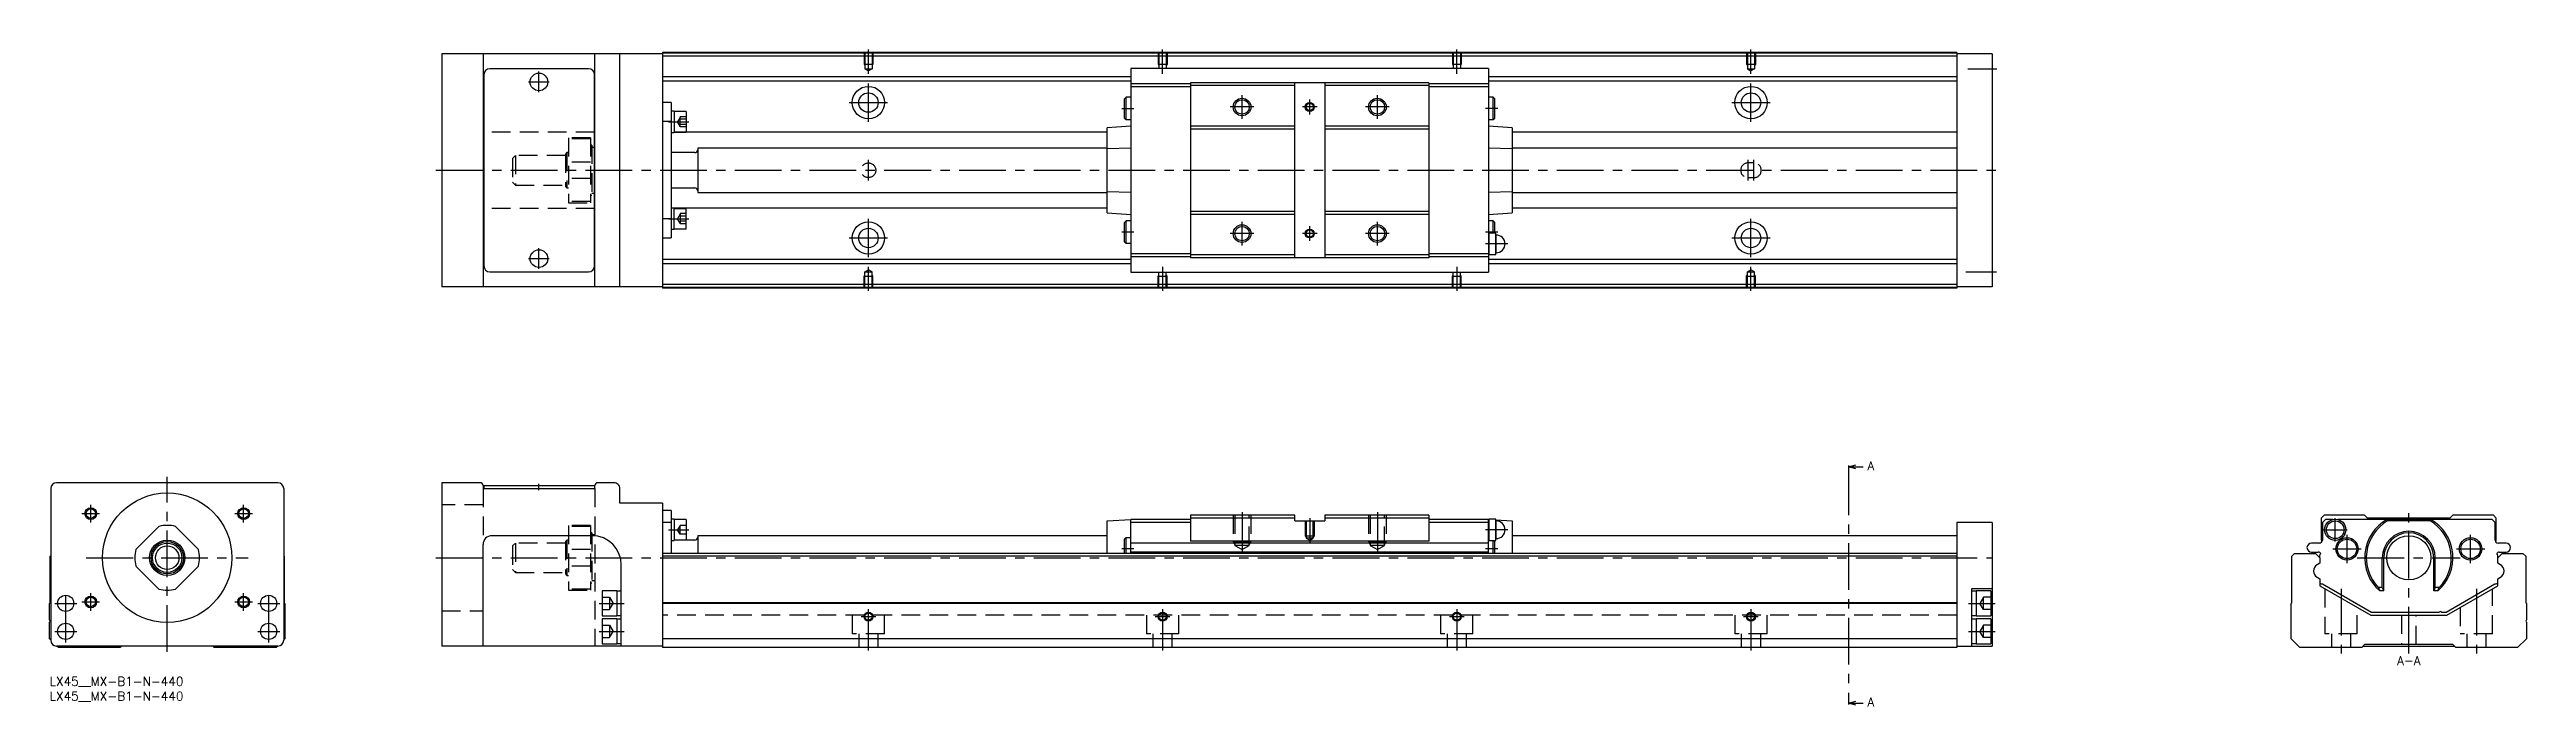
# Model space of a CAD drawing. Extents: x 0 to 842, y -10 to 213.
import ezdxf

# ---------------------------------------------------------------- set-up
doc = ezdxf.new("R2010")
doc.units = 0
doc.header["$LTSCALE"] = 0.5
doc.linetypes.add('CENTER', pattern=[50.8, 31.75, -6.35, 6.35, -6.35])
doc.linetypes.add('DASHED', pattern=[19.05, 12.7, -6.35])
for name, color, linetype in [('MSM_CENTER', 1, 'CENTER'), ('MSM_CONTINUOUS', 7, 'CONTINUOUS'), ('MSM_DASHED', 4, 'DASHED'), ('MSM_NARROW', 5, 'CONTINUOUS'), ('MSM_PART_NUMBER', 7, 'CONTINUOUS')]:
    doc.layers.add(name, color=color, linetype=linetype)
doc.styles.get("Standard").update_dxf_attribs({"font": 'txt.shx', "height": 3, "bigfont": 'bigfont.shx'})

# ---------------------------------------------------------------- blocks, each defined once
blk = doc.blocks.new('*U3')
at = {"layer": 'MSM_PART_NUMBER'}
blk.add_text('LX45__MX-B1-N-440', height=3, dxfattribs=at).set_placement((0, -3))
blk = doc.blocks.new('*U4')
at = {"layer": 'MSM_PART_NUMBER'}
blk.add_text('LX45__MX-B1-N-440', height=3, dxfattribs=at).set_placement((0, -8))

msp = doc.modelspace()

# ---------------------------------------------------------------- linework, layer by layer
at = {"layer": 'MSM_CENTER'}
for p, q in [((278.36, 204.91), (278.36, 213.12)), ((378.36, 204.91), (378.36, 213.12)), ((478.36, 204.91), (478.36, 213.12)), ((578.36, 204.91), (578.36, 213.12)), ((162.86, 202.12), (169.86, 202.12)), ((166.36, 198.62), (166.36, 205.62)), ((652.03, 206.62), (661.98, 206.62)), ((271.86, 195.12), (284.85, 195.12)), ((278.36, 188.62), (278.36, 201.62)), ((405.36, 189.62), (405.36, 197.62)), ((428.36, 191.12), (428.36, 196.12)), ((451.36, 189.62), (451.36, 197.62)), ((571.86, 195.12), (584.86, 195.12)), ((578.36, 188.62), (578.36, 201.62)), ((210.36, 188.58), (217.36, 188.58)), ((364.46, 193.12), (368.56, 193.12)), ((409.36, 193.62), (401.36, 193.62)), ((430.86, 193.62), (425.86, 193.62)), ((455.36, 193.62), (447.36, 193.62)), ((492.26, 193.12), (488.16, 193.12)), ((131.36, 172.12), (662.36, 172.12)), ((278.36, 168.62), (278.36, 175.62)), ((577.36, 168.62), (577.36, 175.62)), ((579.36, 168.62), (579.36, 175.62)), ((210.36, 155.67), (217.36, 155.67)), ((278.36, 142.62), (278.36, 155.62)), ((405.36, 146.62), (405.36, 154.62)), ((428.36, 148.12), (428.36, 153.12)), ((451.36, 146.62), (451.36, 154.62)), ((578.36, 142.62), (578.36, 155.62)), ((166.36, 138.62), (166.36, 145.62)), ((271.86, 149.12), (284.86, 149.12)), ((368.56, 151.12), (364.46, 151.12)), ((409.36, 150.62), (401.36, 150.62)), ((430.86, 150.62), (425.86, 150.62)), ((455.36, 150.62), (447.36, 150.62)), ((492.26, 151.12), (488.16, 151.12)), ((495.76, 147.12), (488.16, 147.12)), ((571.86, 149.12), (584.86, 149.12)), ((162.86, 142.12), (169.86, 142.12)), ((278.36, 131.12), (278.36, 139.33)), ((378.36, 139.33), (378.36, 131.12)), ((478.36, 139.33), (478.36, 131.12)), ((578.36, 131.12), (578.36, 139.33)), ((651.36, 137.62), (661.86, 137.62)), ((40, 8.5), (40, 68)), ((611.52, 70.87), (611.52, -8.37)), ((166.36, 63.5), (166.36, 65.6)), ((11.02, 55.5), (17.02, 55.5)), ((14.02, 52.5), (14.02, 58.5)), ((62.98, 55.5), (68.98, 55.5)), ((65.98, 52.5), (65.98, 58.5)), ((405.36, 56), (405.36, 42.3)), ((428.36, 54), (428.36, 45.5)), ((451.36, 56), (451.36, 42.3)), ((776.97, 46), (776.97, 54)), ((801.97, 8), (801.97, 56)), ((210.36, 50), (217.36, 50)), ((368.56, 43.5), (364.46, 43.5)), ((495.76, 50), (488.16, 50)), ((492.26, 43.5), (488.16, 43.5)), ((772.97, 50), (780.97, 50)), ((776.17, 43.5), (785.77, 43.5)), ((780.97, 38.7), (780.97, 48.3)), ((818.17, 43.5), (827.77, 43.5)), ((822.97, 38.7), (822.97, 48.3)), ((12.5, 40.5), (67.5, 40.5)), ((131.36, 40.5), (660.36, 40.5)), ((784.47, 40.5), (819.47, 40.5)), ((5.5, 11.75), (5.5, 28.75)), ((11.02, 25.5), (17.02, 25.5)), ((14.02, 22.5), (14.02, 28.5)), ((62.98, 25.5), (68.98, 25.5)), ((65.98, 22.5), (65.98, 28.5)), ((74.5, 11.75), (74.5, 28.75)), ((778.97, 29.97), (778.97, 8)), ((824.97, 29.97), (824.97, 8)), ((1.75, 25), (9.25, 25)), ((70.75, 25), (78.25, 25)), ((186.86, 25), (195.36, 25)), ((275.86, 20.5), (280.86, 20.5)), ((278.36, 9), (278.36, 23)), ((375.86, 20.5), (380.86, 20.5)), ((378.36, 23), (378.36, 9)), ((475.86, 20.5), (480.86, 20.5)), ((478.36, 23), (478.36, 9)), ((575.86, 20.5), (580.86, 20.5)), ((578.36, 23), (578.36, 9)), ((652.36, 25), (661.36, 25)), ((1.75, 15.5), (9.25, 15.5)), ((70.75, 15.5), (78.25, 15.5)), ((186.86, 15.5), (195.36, 15.5)), ((652.36, 15.5), (661.36, 15.5))]:
    msp.add_line(p, q, dxfattribs=at)
at = {"layer": 'MSM_CONTINUOUS'}
for p, q in [((133.36, 211.72), (133.36, 132.52)), ((208.36, 211.72), (133.36, 211.72)), ((147.36, 211.72), (147.36, 132.52)), ((185.36, 132.52), (185.36, 211.72)), ((193.86, 132.52), (193.86, 211.72)), ((648.36, 212.12), (208.36, 212.12)), ((208.36, 212.12), (208.36, 132.12)), ((648.36, 211.92), (208.36, 211.92)), ((648.36, 210.92), (208.36, 210.92)), ((648.36, 212.12), (648.36, 132.12)), ((660.36, 211.72), (648.36, 211.72)), ((660.36, 211.72), (660.36, 132.52)), ((147.66, 202.22), (147.36, 202.22)), ((147.66, 204.62), (147.66, 139.62)), ((183.26, 206.62), (149.66, 206.62)), ((185.26, 139.62), (185.26, 204.62)), ((185.36, 202.22), (185.26, 202.22)), ((367.56, 203.87), (208.36, 203.87)), ((367.56, 202.37), (208.36, 202.37)), ((367.56, 206.72), (367.56, 137.52)), ((489.16, 206.72), (367.56, 206.72)), ((489.16, 206.72), (489.16, 137.52)), ((648.36, 203.87), (489.16, 203.87)), ((648.36, 202.37), (489.16, 202.37)), ((147.66, 197.72), (147.36, 197.72)), ((185.36, 197.72), (185.26, 197.72)), ((211.36, 195.12), (208.36, 195.12)), ((211.36, 195.12), (211.36, 149.12)), ((365.96, 196.92), (365.46, 196.42)), ((365.46, 189.82), (365.46, 196.42)), ((365.96, 189.32), (365.96, 196.92)), ((367.56, 196.92), (365.96, 196.92)), ((387.86, 201.47), (367.56, 201.47)), ((387.86, 200.47), (367.56, 200.47)), ((468.86, 201.87), (387.86, 201.87)), ((387.86, 201.87), (387.86, 142.37)), ((423.26, 200.87), (387.86, 200.87)), ((423.26, 142.37), (423.26, 201.87)), ((433.46, 201.87), (433.46, 142.37)), ((468.86, 200.87), (433.46, 200.87)), ((468.86, 201.87), (468.86, 142.37)), ((489.16, 201.47), (468.86, 201.47)), ((489.16, 200.47), (468.86, 200.47)), ((490.76, 196.92), (489.16, 196.92)), ((491.26, 196.42), (490.76, 196.92)), ((490.76, 189.32), (490.76, 196.92)), ((491.26, 189.82), (491.26, 196.42)), ((211.36, 188.65), (208.36, 188.65)), ((212.36, 192.23), (211.36, 192.23)), ((212.36, 192.23), (212.36, 184.93)), ((216.36, 192.08), (212.36, 192.08)), ((216.36, 192.08), (216.36, 185.08)), ((367.56, 187.12), (359.56, 186.57)), ((359.56, 157.68), (359.56, 186.57)), ((365.46, 189.82), (365.96, 189.32)), ((365.96, 189.32), (367.56, 189.32)), ((423.26, 187.12), (387.86, 187.12)), ((423.26, 186.12), (387.86, 186.12)), ((468.86, 187.12), (433.46, 187.12)), ((468.86, 186.12), (433.46, 186.12)), ((489.16, 189.32), (490.76, 189.32)), ((497.16, 186.57), (489.16, 187.12)), ((490.76, 189.32), (491.26, 189.82)), ((497.16, 186.57), (497.16, 157.68)), ((147.66, 185.12), (147.36, 185.12)), ((185.36, 185.12), (185.26, 185.12)), ((185.36, 179.87), (185.26, 179.87)), ((211.36, 184.93), (212.36, 184.93)), ((219.36, 178.12), (211.36, 178.12)), ((212.36, 185.08), (216.36, 185.08)), ((359.56, 185.05), (212.36, 185.05)), ((220.36, 179.62), (220.36, 164.62)), ((359.56, 179.62), (220.36, 179.62)), ((367.56, 179.61), (359.56, 179.36)), ((497.16, 179.36), (489.16, 179.61)), ((648.36, 185.05), (497.16, 185.05)), ((648.36, 179.62), (497.16, 179.62)), ((185.26, 164.37), (185.36, 164.37)), ((211.36, 166.12), (219.36, 166.12)), ((220.36, 164.62), (359.56, 164.62)), ((359.56, 164.89), (367.56, 164.64)), ((489.16, 164.64), (497.16, 164.89)), ((497.16, 164.62), (648.36, 164.62)), ((147.66, 159.12), (147.36, 159.12)), ((185.36, 159.12), (185.26, 159.12)), ((211.36, 155.6), (208.36, 155.6)), ((211.36, 159.32), (212.36, 159.32)), ((212.36, 152.02), (211.36, 152.02)), ((212.36, 152.02), (212.36, 159.32)), ((359.56, 159.2), (212.36, 159.2)), ((212.36, 159.17), (216.36, 159.17)), ((216.36, 152.17), (212.36, 152.17)), ((216.36, 152.17), (216.36, 159.17)), ((359.56, 157.68), (367.56, 157.12)), ((365.96, 154.92), (365.46, 154.42)), ((365.46, 147.82), (365.46, 154.42)), ((365.96, 147.32), (365.96, 154.92)), ((367.56, 154.92), (365.96, 154.92)), ((423.26, 158.12), (387.86, 158.12)), ((423.26, 157.12), (387.86, 157.12)), ((468.86, 158.12), (433.46, 158.12)), ((468.86, 157.12), (433.46, 157.12)), ((489.16, 157.12), (497.16, 157.68)), ((490.76, 154.92), (489.16, 154.92)), ((491.26, 154.42), (490.76, 154.92)), ((490.76, 150.72), (490.76, 154.92)), ((491.26, 150.72), (491.26, 154.42)), ((648.36, 159.2), (497.16, 159.2)), ((147.66, 146.52), (147.36, 146.52)), ((185.36, 146.52), (185.26, 146.52)), ((208.36, 149.12), (211.36, 149.12)), ((365.46, 147.82), (365.96, 147.32)), ((365.96, 147.32), (367.56, 147.32)), ((387.86, 143.77), (367.56, 143.77)), ((423.26, 143.37), (387.86, 143.37)), ((468.86, 143.37), (433.46, 143.37)), ((489.16, 143.77), (468.86, 143.77)), ((489.32, 150.72), (489.16, 150.12)), ((489.16, 144.12), (489.32, 143.52)), ((489.32, 143.52), (489.32, 150.72)), ((491.6, 150.72), (489.32, 150.72)), ((489.32, 143.52), (491.6, 143.52)), ((491.6, 143.52), (491.6, 150.72)), ((491.76, 150.12), (491.6, 150.72)), ((491.6, 143.52), (491.76, 144.12)), ((491.76, 144.12), (491.76, 150.12)), ((147.36, 142.02), (147.66, 142.02)), ((149.66, 137.62), (183.26, 137.62)), ((185.26, 142.02), (185.36, 142.02)), ((367.56, 141.87), (208.36, 141.87)), ((367.56, 140.37), (208.36, 140.37)), ((387.86, 142.77), (367.56, 142.77)), ((367.56, 137.52), (489.16, 137.52)), ((468.86, 142.37), (387.86, 142.37)), ((489.16, 142.77), (468.86, 142.77)), ((648.36, 141.87), (489.16, 141.87)), ((648.36, 140.37), (489.16, 140.37)), ((208.36, 132.52), (133.36, 132.52)), ((648.36, 133.32), (208.36, 133.32)), ((648.36, 132.32), (208.36, 132.32)), ((648.36, 132.12), (208.36, 132.12)), ((660.36, 132.52), (648.36, 132.52)), ((611.52, 71.37), (614.02, 72.04)), ((611.52, 71.87), (611.52, 70.87)), ((611.52, 71.37), (616.52, 71.37)), ((614.02, 70.7), (611.52, 71.37)), ((0.4, 64), (0.4, 12.5)), ((77.6, 66), (2.4, 66)), ((79.6, 64), (79.6, 12.5)), ((133.36, 66), (133.36, 10.5)), ((146.36, 66), (133.36, 66)), ((147.36, 65), (147.36, 64)), ((147.36, 64), (185.36, 64)), ((147.66, 65), (147.66, 64)), ((147.66, 65), (185.26, 65)), ((163.36, 65.1), (169.36, 65.1)), ((163.36, 65.1), (163.36, 65)), ((169.36, 65), (169.36, 65.1)), ((185.26, 65), (185.26, 64)), ((185.36, 64), (185.36, 65)), ((191.86, 66), (186.36, 66)), ((193.86, 59), (193.86, 64)), ((208.36, 59), (193.86, 59)), ((208.36, 59), (208.36, 10)), ((29.36, 43.3), (37.2, 51.14)), ((42.8, 51.14), (50.64, 43.3)), ((211.36, 56.5), (208.36, 56.5)), ((211.36, 52.5), (208.36, 52.5)), ((211.36, 56.5), (211.36, 42)), ((212.36, 53.65), (211.36, 53.65)), ((212.36, 53.65), (212.36, 46.35)), ((216.36, 53.5), (212.36, 53.5)), ((216.36, 53.5), (216.36, 46.5)), ((359.56, 53), (367.56, 53.5)), ((359.56, 42), (359.56, 53)), ((387.86, 53.5), (367.56, 53.5)), ((367.56, 42), (367.56, 53.5)), ((387.86, 52.5), (367.56, 52.5)), ((423.26, 55), (387.86, 55)), ((387.86, 55), (387.86, 46.15)), ((423.26, 54), (387.86, 54)), ((423.26, 53), (423.26, 55)), ((423.26, 53), (433.46, 53)), ((433.46, 55), (433.46, 53)), ((468.86, 55), (433.46, 55)), ((468.86, 54), (433.46, 54)), ((468.86, 55), (468.86, 46.15)), ((489.16, 53.5), (468.86, 53.5)), ((489.16, 52.5), (468.86, 52.5)), ((489.32, 53.6), (489.16, 53)), ((489.16, 53.5), (489.29, 53.49)), ((489.16, 42), (489.16, 53.5)), ((489.32, 46.4), (489.32, 53.6)), ((491.6, 53.6), (489.32, 53.6)), ((491.76, 53), (491.6, 53.6)), ((491.6, 46.4), (491.6, 53.6)), ((491.67, 53.34), (497.16, 53)), ((491.76, 47), (491.76, 53)), ((497.16, 53), (497.16, 42)), ((660.36, 52.5), (648.36, 52.5)), ((648.36, 52.5), (648.36, 10)), ((660.36, 52.5), (660.36, 10.5)), ((773.22, 55), (772.22, 54)), ((772.22, 54), (772.22, 46.62)), ((773.62, 53.5), (772.62, 52.5)), ((772.62, 52.5), (772.62, 46.5)), ((786.97, 55), (773.22, 55)), ((776.13, 53.5), (773.62, 53.5)), ((830.32, 53.5), (777.81, 53.5)), ((787.97, 54), (786.97, 55)), ((815.97, 54), (787.97, 54)), ((794.49, 53.5), (794.74, 53)), ((809.2, 53), (794.74, 53)), ((809.2, 53), (809.45, 53.5)), ((816.97, 55), (815.97, 54)), ((830.72, 55), (816.97, 55)), ((831.32, 52.5), (830.32, 53.5)), ((831.72, 54), (830.72, 55)), ((831.32, 46.5), (831.32, 52.5)), ((831.72, 46.62), (831.72, 54)), ((147.36, 10.5), (147.36, 45)), ((184.36, 48), (150.36, 48)), ((211.36, 46.35), (212.36, 46.35)), ((219.36, 46.5), (212.36, 46.5)), ((220.36, 48), (220.36, 42)), ((359.56, 48), (220.36, 48)), ((365.96, 47.3), (365.46, 46.8)), ((365.46, 42), (365.46, 46.8)), ((365.96, 42), (365.96, 47.3)), ((367.56, 47.3), (365.96, 47.3)), ((489.16, 45.5), (367.56, 45.5)), ((489.16, 42.4), (367.56, 42.4)), ((468.86, 46.15), (387.86, 46.15)), ((489.16, 47), (489.32, 46.4)), ((489.32, 46.4), (491.6, 46.4)), ((490.76, 42), (490.76, 46.4)), ((491.26, 42), (491.26, 46.4)), ((491.6, 46.4), (491.76, 47)), ((648.36, 48), (497.16, 48)), ((771.62, 45.5), (768.92, 45.5)), ((768.92, 42.4), (771.22, 42.4)), ((835.02, 45.5), (832.32, 45.5)), ((832.72, 42.4), (835.02, 42.4)), ((0.2, 41), (0.4, 41.2)), ((0.2, 25.2), (0.2, 41)), ((37.2, 29.86), (29.36, 37.7)), ((50.64, 37.7), (42.8, 29.86)), ((79.6, 41.2), (79.8, 41)), ((79.8, 41), (79.8, 25.2)), ((194.36, 10.5), (194.36, 38)), ((648.36, 42), (208.36, 42)), ((648.36, 41), (208.36, 41)), ((762.17, 41), (763.17, 42)), ((762.17, 25.2), (762.17, 41)), ((763.17, 42), (770.22, 42)), ((770.22, 42), (771.72, 40.5)), ((771.72, 38.61), (770.83, 38.1)), ((770.83, 33.9), (771.72, 33.39)), ((771.67, 41.2), (771.67, 40.55)), ((771.72, 40.5), (771.72, 38.61)), ((792.97, 30.44), (792.97, 40.5)), ((793.47, 29.22), (793.47, 40.5)), ((810.47, 29.22), (810.47, 40.5)), ((810.97, 30.44), (810.97, 40.5)), ((832.22, 40.5), (833.72, 42)), ((832.22, 38.61), (832.22, 40.5)), ((833.12, 38.1), (832.22, 38.61)), ((832.22, 33.39), (833.12, 33.9)), ((832.27, 40.55), (832.27, 41.2)), ((833.72, 42), (840.77, 42)), ((840.77, 42), (841.77, 41)), ((841.77, 41), (841.77, 25.2)), ((192.86, 29.25), (187.86, 29.25)), ((187.86, 29.25), (187.86, 20.75)), ((192.86, 29.25), (192.86, 20.75)), ((194.36, 29.15), (192.86, 29.15)), ((660.36, 30), (653.36, 30)), ((653.36, 30), (653.36, 10.5)), ((654.86, 29.15), (653.36, 29.15)), ((659.86, 29.25), (654.86, 29.25)), ((654.86, 29.25), (654.86, 20.75)), ((659.86, 29.25), (659.86, 20.75)), ((771.72, 33.39), (771.72, 31)), ((771.72, 31), (789.04, 21)), ((772.47, 31.61), (772.67, 31.61)), ((772.67, 31.61), (789.31, 22)), ((792.97, 30.44), (791.61, 30.44)), ((793.47, 29.22), (792.08, 29.22)), ((793.47, 29.22), (792.97, 30.44)), ((810.97, 30.44), (810.47, 29.22)), ((811.86, 29.22), (810.47, 29.22)), ((812.33, 30.44), (810.97, 30.44)), ((814.63, 22), (831.27, 31.61)), ((814.9, 21), (832.22, 31)), ((831.27, 31.61), (831.47, 31.61)), ((832.22, 31), (832.22, 33.39)), ((0, 25), (0.2, 25.2)), ((0, 19.4), (0, 25)), ((0, 13), (0, 18.6)), ((79.8, 25.2), (80, 25)), ((80, 25), (80, 13)), ((187.86, 20.75), (192.86, 20.75)), ((192.86, 19.75), (187.86, 19.75)), ((187.86, 19.75), (187.86, 11.25)), ((192.86, 20.85), (194.36, 20.85)), ((192.86, 19.75), (192.86, 11.25)), ((194.36, 19.65), (192.86, 19.65)), ((648.36, 25.2), (208.36, 25.2)), ((648.36, 25), (208.36, 25)), ((653.36, 20.85), (654.86, 20.85)), ((654.86, 19.65), (653.36, 19.65)), ((654.86, 20.75), (659.86, 20.75)), ((659.86, 19.75), (654.86, 19.75)), ((654.86, 19.75), (654.86, 11.25)), ((659.86, 19.75), (659.86, 11.25)), ((761.97, 25), (762.17, 25.2)), ((761.97, 13), (761.97, 25)), ((789.04, 21), (814.9, 21)), ((789.31, 22), (812.32, 22)), ((813.12, 22), (814.63, 22)), ((841.77, 25.2), (841.97, 25)), ((841.97, 25), (841.97, 19.4)), ((841.97, 18.6), (841.97, 13)), ((0.4, 12.6), (0, 13)), ((77.6, 10.5), (2.4, 10.5)), ((3, 10), (2.5, 10.5)), ((24, 10), (3, 10)), ((24.5, 10.5), (24, 10)), ((56, 10), (55.5, 10.5)), ((77, 10), (56, 10)), ((77.5, 10.5), (77, 10)), ((80, 13), (79.6, 12.6)), ((208.36, 10.5), (133.36, 10.5)), ((187.86, 11.25), (192.86, 11.25)), ((192.86, 11.35), (194.36, 11.35)), ((648.36, 13), (208.36, 13)), ((648.36, 10), (208.36, 10)), ((648.36, 10.5), (660.36, 10.5)), ((653.36, 11.35), (654.86, 11.35)), ((654.86, 11.25), (659.86, 11.25)), ((764.97, 10), (761.97, 13)), ((785.97, 10), (764.97, 10)), ((786.97, 11), (785.97, 10)), ((786.47, 10.5), (817.47, 10.5)), ((816.97, 11), (786.97, 11)), ((817.97, 10), (816.97, 11)), ((838.97, 10), (817.97, 10)), ((841.97, 13), (838.97, 10)), ((611.52, -8.87), (614.02, -8.2)), ((611.52, -8.37), (611.52, -9.37)), ((611.52, -8.87), (616.52, -8.87)), ((614.02, -9.54), (611.52, -8.87))]:
    msp.add_line(p, q, dxfattribs=at)
for centre, radius in [((166.36, 202.12), 3), ((278.36, 195.12), 5.5), ((278.36, 195.12), 3.3), ((405.36, 193.62), 2.46), ((428.36, 193.62), 1.23), ((451.36, 193.62), 2.46), ((578.36, 195.12), 5.5), ((578.36, 195.12), 3.3), ((278.36, 149.12), 5.5), ((278.36, 149.12), 3.3), ((405.36, 150.62), 2.46), ((428.36, 150.62), 1.23), ((451.36, 150.62), 2.46), ((578.36, 149.12), 5.5), ((578.36, 149.12), 3.3), ((166.36, 142.12), 3), ((40, 40.5), 22), ((14.02, 55.5), 1.62), ((65.98, 55.5), 1.62), ((776.97, 50), 3.6), ((776.97, 50), 3), ((40, 40.5), 6), ((40, 40.5), 5.5), ((40, 40.5), 5), ((40, 40.5), 4), ((780.97, 43.5), 3.8), ((780.97, 43.5), 3.3), ((801.97, 40.5), 7.5), ((822.97, 43.5), 3.8), ((822.97, 43.5), 3.3), ((5.5, 25), 2.75), ((14.02, 25.5), 1.62), ((65.98, 25.5), 1.62), ((74.5, 25), 2.75), ((5.5, 15.5), 2.75), ((74.5, 15.5), 2.75), ((278.36, 20.5), 1.23), ((378.36, 20.5), 1.23), ((478.36, 20.5), 1.23), ((578.36, 20.5), 1.23)]:
    msp.add_circle(centre, radius, dxfattribs=at)
for centre, radius, start, end in [((149.66, 204.62), 2, 90, 180), ((183.26, 204.62), 2, 0, 90), ((219.36, 179.12), 1, 270, 0), ((219.36, 165.12), 1, 0, 90), ((491.76, 147.12), 3, 270, 90), ((149.66, 139.62), 2, 180, 270), ((183.26, 139.62), 2, 270, 0), ((2.4, 64), 2, 90, 180), ((77.6, 64), 2, 0, 90), ((146.36, 65), 1, 360, 90), ((186.37, 64.99), 1.01, 90.69584, 179.30416), ((191.86, 64), 2, 359.99784, 90.00216), ((40, 40.5), 11, 75.27264, 104.72736), ((491.76, 50), 3, 270, 90), ((801.97, 40.5), 15, 119.92643, 228.76392), ((801.97, 40.5), 14.44, 120.05097, 224.15139), ((801.97, 40.5), 14.44, 315.84861, 59.94903), ((801.97, 40.5), 15, 311.23608, 60.07357), ((40, 40.5), 11, 165.27264, 194.72736), ((40, 40.5), 11, 345.27264, 14.72736), ((150.36, 45), 3, 90, 180), ((184.36, 38), 10, 0, 90), ((219.36, 47.5), 1, 270, 0), ((768.92, 43.95), 1.55, 90, 270), ((771.22, 41.4), 1, 30.09191, 90), ((771.62, 46.5), 1, 270, 0), ((772.72, 46.62), 0.5, 180, 251.07258), ((801.97, 40.5), 9, 0, 180), ((801.97, 40.5), 8.5, 0, 180), ((832.32, 46.5), 1, 180, 270), ((831.22, 46.62), 0.5, 289.00551, 0), ((832.72, 41.4), 1, 90, 149.90809), ((835.02, 43.95), 1.55, 270, 90), ((772.13, 35.85), 2.6, 120.00003, 176.58933), ((772.13, 36.15), 2.6, 183.41067, 239.99996), ((772.47, 41.2), 0.8, 118.74892, 180), ((831.47, 41.2), 0.8, 0, 61.25108), ((831.82, 35.85), 2.6, 3.41067, 59.99996), ((831.82, 36.15), 2.6, 300.00004, 356.58933), ((40, 40.5), 11, 255.27264, 284.72736), ((772.47, 32.41), 0.8, 200.37237, 270), ((831.47, 45.2), 42.5, 200.31634, 202.08228), ((772.49, 45.19), 42.48, 337.91729, 339.6841), ((831.47, 32.41), 0.8, 270, 339.63587), ((-0.3, 19), 0.5, 306.8699, 53.1301), ((812.72, 21.7), 0.5, 36.8699, 143.1301), ((842.27, 19), 0.5, 126.8699, 233.1301), ((2.4, 12.5), 2, 180, 270), ((77.6, 12.5), 2, 270, 0)]:
    msp.add_arc(centre, radius, start, end, dxfattribs=at)
at = {"layer": 'MSM_DASHED'}
for p, q in [((276.86, 212.12), (276.86, 208.12)), ((277.13, 212.12), (277.13, 206.62)), ((279.59, 212.12), (279.59, 206.62)), ((279.86, 212.12), (279.86, 208.12)), ((376.86, 212.12), (376.86, 208.12)), ((377.13, 212.12), (377.13, 206.72)), ((379.59, 212.12), (379.59, 206.72)), ((379.86, 212.12), (379.86, 208.12)), ((476.86, 212.12), (476.86, 208.12)), ((477.13, 212.12), (477.13, 206.72)), ((479.59, 212.12), (479.59, 206.72)), ((479.86, 212.12), (479.86, 208.12)), ((576.86, 212.12), (576.86, 208.12)), ((577.13, 212.12), (577.13, 206.62)), ((579.59, 212.12), (579.59, 206.62)), ((579.86, 212.12), (579.86, 208.12)), ((276.86, 208.12), (277.13, 207.66)), ((276.86, 208.12), (279.86, 208.12)), ((277.13, 206.62), (278.36, 205.91)), ((277.13, 206.62), (279.59, 206.62)), ((279.59, 206.62), (278.36, 205.91)), ((279.86, 208.12), (279.59, 207.66)), ((376.86, 208.12), (379.86, 208.12)), ((376.86, 208.12), (377.13, 207.66)), ((379.86, 208.12), (379.59, 207.66)), ((476.86, 208.12), (479.86, 208.12)), ((476.86, 208.12), (477.13, 207.66)), ((479.86, 208.12), (479.59, 207.66)), ((576.86, 208.12), (579.86, 208.12)), ((576.86, 208.12), (577.13, 207.66)), ((577.13, 206.62), (579.59, 206.62)), ((577.13, 206.62), (578.36, 205.91)), ((579.59, 206.62), (578.36, 205.91)), ((579.86, 208.12), (579.59, 207.66)), ((214.36, 190.08), (213.49, 188.58)), ((214.36, 187.08), (213.49, 188.58)), ((214.36, 186.85), (214.36, 190.31)), ((216.36, 190.31), (214.36, 190.31)), ((216.36, 189.45), (214.36, 189.45)), ((216.36, 187.71), (214.36, 187.71)), ((216.36, 186.85), (214.36, 186.85)), ((185.26, 185.12), (147.66, 185.12)), ((158.36, 177.12), (157.36, 176.12)), ((158.36, 177.12), (158.36, 167.12)), ((175.36, 177.12), (158.36, 177.12)), ((175.86, 178.12), (175.36, 177.62)), ((175.36, 177.62), (175.36, 166.62)), ((175.86, 178.12), (175.86, 166.12)), ((176.36, 178.12), (175.86, 178.12)), ((183.86, 183.12), (176.36, 183.12)), ((176.36, 183.12), (176.36, 161.12)), ((183.86, 182.76), (176.36, 182.76)), ((183.86, 183.12), (183.86, 161.12)), ((184.36, 180.62), (183.86, 180.62)), ((184.36, 180.62), (184.36, 163.62)), ((185.26, 179.87), (184.36, 179.87)), ((157.36, 176.12), (157.36, 168.12)), ((183.86, 174.92), (176.36, 174.92)), ((183.86, 169.33), (176.36, 169.33)), ((579.36, 174.62), (577.36, 174.62)), ((577.36, 169.62), (579.36, 169.62)), ((157.36, 168.12), (158.36, 167.12)), ((158.36, 167.12), (175.36, 167.12)), ((175.36, 166.62), (175.86, 166.12)), ((175.86, 166.12), (176.36, 166.12)), ((183.86, 161.49), (176.36, 161.49)), ((176.36, 161.12), (183.86, 161.12)), ((183.86, 163.62), (184.36, 163.62)), ((184.36, 164.37), (185.26, 164.37)), ((185.26, 159.12), (147.66, 159.12)), ((214.36, 157.17), (213.49, 155.67)), ((214.36, 154.17), (213.49, 155.67)), ((214.36, 157.4), (214.36, 153.94)), ((216.36, 157.4), (214.36, 157.4)), ((216.36, 156.54), (214.36, 156.54)), ((216.36, 154.8), (214.36, 154.8)), ((216.36, 153.94), (214.36, 153.94)), ((276.86, 136.12), (277.13, 136.59)), ((276.86, 132.12), (276.86, 136.12)), ((276.86, 136.12), (279.86, 136.12)), ((277.13, 137.62), (278.36, 138.33)), ((277.13, 132.12), (277.13, 137.62)), ((277.13, 137.62), (279.59, 137.62)), ((279.59, 137.62), (278.36, 138.33)), ((279.59, 132.12), (279.59, 137.62)), ((279.86, 136.12), (279.59, 136.59)), ((279.86, 132.12), (279.86, 136.12)), ((376.86, 136.12), (377.13, 136.59)), ((376.86, 136.12), (379.86, 136.12)), ((376.86, 132.12), (376.86, 136.12)), ((377.13, 132.12), (377.13, 137.52)), ((379.59, 132.12), (379.59, 137.52)), ((379.86, 136.12), (379.59, 136.59)), ((379.86, 132.12), (379.86, 136.12)), ((476.86, 136.12), (477.13, 136.59)), ((476.86, 136.12), (479.86, 136.12)), ((476.86, 132.12), (476.86, 136.12)), ((477.13, 132.12), (477.13, 137.52)), ((479.59, 132.12), (479.59, 137.52)), ((479.86, 136.12), (479.59, 136.59)), ((479.86, 132.12), (479.86, 136.12)), ((576.86, 136.12), (577.13, 136.59)), ((576.86, 136.12), (579.86, 136.12)), ((576.86, 132.12), (576.86, 136.12)), ((577.13, 137.62), (578.36, 138.33)), ((577.13, 137.62), (579.59, 137.62)), ((577.13, 132.12), (577.13, 137.62)), ((579.59, 137.62), (578.36, 138.33)), ((579.59, 132.12), (579.59, 137.62)), ((579.86, 136.12), (579.59, 136.59)), ((579.86, 132.12), (579.86, 136.12)), ((147.36, 64), (147.36, 45)), ((185.36, 64), (185.36, 10.5)), ((147.36, 58.5), (133.36, 58.5)), ((176.36, 51.5), (176.36, 29.5)), ((183.86, 51.5), (176.36, 51.5)), ((183.86, 51.14), (176.36, 51.14)), ((183.86, 51.5), (183.86, 29.5)), ((214.36, 51.5), (213.49, 50)), ((214.36, 48.5), (214.36, 51.5)), ((216.36, 51.5), (214.36, 51.5)), ((402.36, 55), (402.36, 46)), ((402.9, 55), (402.9, 44.72)), ((407.82, 44.72), (407.82, 55)), ((408.36, 55), (408.36, 46)), ((426.86, 53), (426.86, 48)), ((427.13, 53), (427.13, 47.21)), ((429.59, 47.21), (429.59, 53)), ((429.86, 53), (429.86, 48)), ((448.36, 55), (448.36, 46)), ((448.9, 55), (448.9, 44.72)), ((453.82, 44.72), (453.82, 55)), ((454.36, 55), (454.36, 46)), ((158.36, 45.5), (157.36, 44.5)), ((157.36, 44.5), (157.36, 36.5)), ((158.36, 45.5), (158.36, 35.5)), ((175.36, 45.5), (158.36, 45.5)), ((175.86, 46.5), (175.36, 46)), ((175.36, 46), (175.36, 35)), ((175.86, 46.5), (175.86, 34.5)), ((176.36, 46.5), (175.86, 46.5)), ((183.86, 43.3), (176.36, 43.3)), ((184.36, 49), (183.86, 49)), ((184.36, 49), (184.36, 32)), ((185.36, 48.25), (184.36, 48.25)), ((214.36, 48.5), (213.49, 50)), ((214.36, 50), (216.36, 50)), ((216.36, 48.5), (214.36, 48.5)), ((402.36, 46), (408.36, 46)), ((402.36, 46), (402.9, 45.06)), ((402.9, 44.72), (405.36, 43.3)), ((407.82, 44.72), (402.9, 44.72)), ((405.36, 43.3), (407.82, 44.72)), ((408.36, 46), (407.82, 45.06)), ((426.86, 48), (429.86, 48)), ((426.86, 48), (427.13, 47.53)), ((427.13, 47.21), (428.36, 46.5)), ((429.59, 47.21), (427.13, 47.21)), ((428.36, 46.5), (429.59, 47.21)), ((429.86, 48), (429.59, 47.53)), ((448.36, 46), (454.36, 46)), ((448.36, 46), (448.9, 45.06)), ((448.9, 44.72), (451.36, 43.3)), ((453.82, 44.72), (448.9, 44.72)), ((451.36, 43.3), (453.82, 44.72)), ((454.36, 46), (453.82, 45.06)), ((157.36, 36.5), (158.36, 35.5)), ((158.36, 35.5), (175.36, 35.5)), ((175.36, 35), (175.86, 34.5)), ((175.86, 34.5), (176.36, 34.5)), ((183.86, 37.7), (176.36, 37.7)), ((183.86, 29.86), (176.36, 29.86)), ((176.36, 29.5), (183.86, 29.5)), ((183.86, 32), (184.36, 32)), ((184.36, 32.75), (185.36, 32.75)), ((187.86, 27.12), (190.36, 27.12)), ((190.36, 27.12), (190.36, 22.87)), ((190.36, 27.12), (191.59, 25)), ((657.36, 27.12), (656.13, 25)), ((659.86, 27.12), (657.36, 27.12)), ((657.36, 22.87), (657.36, 27.12)), ((773.47, 29.99), (773.47, 14.7)), ((830.47, 14.7), (830.47, 29.99)), ((133.36, 22.5), (147.36, 22.5)), ((187.86, 25), (190.36, 25)), ((187.86, 22.87), (190.36, 22.87)), ((187.86, 17.62), (190.36, 17.62)), ((190.36, 22.87), (191.59, 25)), ((190.36, 17.62), (191.59, 15.5)), ((190.36, 17.62), (190.36, 13.37)), ((648.36, 25.2), (208.36, 25.2)), ((648.36, 25), (208.36, 25)), ((648.36, 21), (208.36, 21)), ((272.86, 21), (272.86, 14.7)), ((283.86, 14.7), (283.86, 21)), ((372.86, 21), (372.86, 14.7)), ((383.86, 14.7), (383.86, 21)), ((472.86, 21), (472.86, 14.7)), ((483.86, 14.7), (483.86, 21)), ((572.86, 21), (572.86, 14.7)), ((583.86, 14.7), (583.86, 21)), ((657.36, 22.87), (656.13, 25)), ((657.36, 17.62), (656.13, 15.5)), ((657.36, 25), (659.86, 25)), ((659.86, 22.87), (657.36, 22.87)), ((657.36, 13.37), (657.36, 17.62)), ((659.86, 17.62), (657.36, 17.62)), ((784.47, 14.7), (784.47, 23.64)), ((799.47, 21), (799.47, 11)), ((804.47, 11), (804.47, 21)), ((819.47, 23.64), (819.47, 14.7)), ((187.86, 15.5), (190.36, 15.5)), ((187.86, 13.37), (190.36, 13.37)), ((190.36, 13.37), (191.59, 15.5)), ((283.86, 14.7), (272.86, 14.7)), ((275.06, 14.7), (275.06, 10)), ((281.66, 10), (281.66, 14.7)), ((383.86, 14.7), (372.86, 14.7)), ((375.06, 14.7), (375.06, 10)), ((381.66, 10), (381.66, 14.7)), ((483.86, 14.7), (472.86, 14.7)), ((475.06, 14.7), (475.06, 10)), ((481.66, 10), (481.66, 14.7)), ((583.86, 14.7), (572.86, 14.7)), ((575.06, 14.7), (575.06, 10)), ((581.66, 10), (581.66, 14.7)), ((657.36, 13.37), (656.13, 15.5)), ((657.36, 15.5), (659.86, 15.5)), ((659.86, 13.37), (657.36, 13.37)), ((784.47, 14.7), (773.47, 14.7)), ((775.67, 14.7), (775.67, 10)), ((782.27, 10), (782.27, 14.7)), ((830.47, 14.7), (819.47, 14.7)), ((821.67, 14.7), (821.67, 10)), ((828.27, 10), (828.27, 14.7))]:
    msp.add_line(p, q, dxfattribs=at)
msp.add_circle((278.36, 172.12), 2.5, dxfattribs=at)
for centre, start, end in [((577.36, 172.12), 90, 270), ((579.36, 172.12), 270, 90)]:
    msp.add_arc(centre, 2.5, start, end, dxfattribs=at)
at = {"layer": 'MSM_NARROW'}
for centre, radius in [((405.36, 193.62), 3), ((428.36, 193.62), 1.5), ((451.36, 193.62), 3), ((405.36, 150.62), 3), ((428.36, 150.62), 1.5), ((451.36, 150.62), 3), ((14.02, 55.5), 2), ((65.98, 55.5), 2), ((14.02, 25.5), 2), ((65.98, 25.5), 2), ((278.36, 20.5), 1.5), ((378.36, 20.5), 1.5), ((478.36, 20.5), 1.5), ((578.36, 20.5), 1.5)]:
    msp.add_circle(centre, radius, dxfattribs=at)

# ---------------------------------------------------------------- block references
at = {"layer": 'MSM_CONTINUOUS'}
for name in ['*U3', '*U4']:
    msp.add_blockref(name, (0, 0), dxfattribs=at)

# ---------------------------------------------------------------- texts
at = {"layer": 'MSM_PART_NUMBER'}
for s, p in [('A', (617.94, 70.24)), ('A-A', (797.97, 4.04)), ('A', (617.94, -10))]:
    msp.add_text(s, height=3, dxfattribs=at).set_placement(p)

doc.saveas('drawing.dxf')
